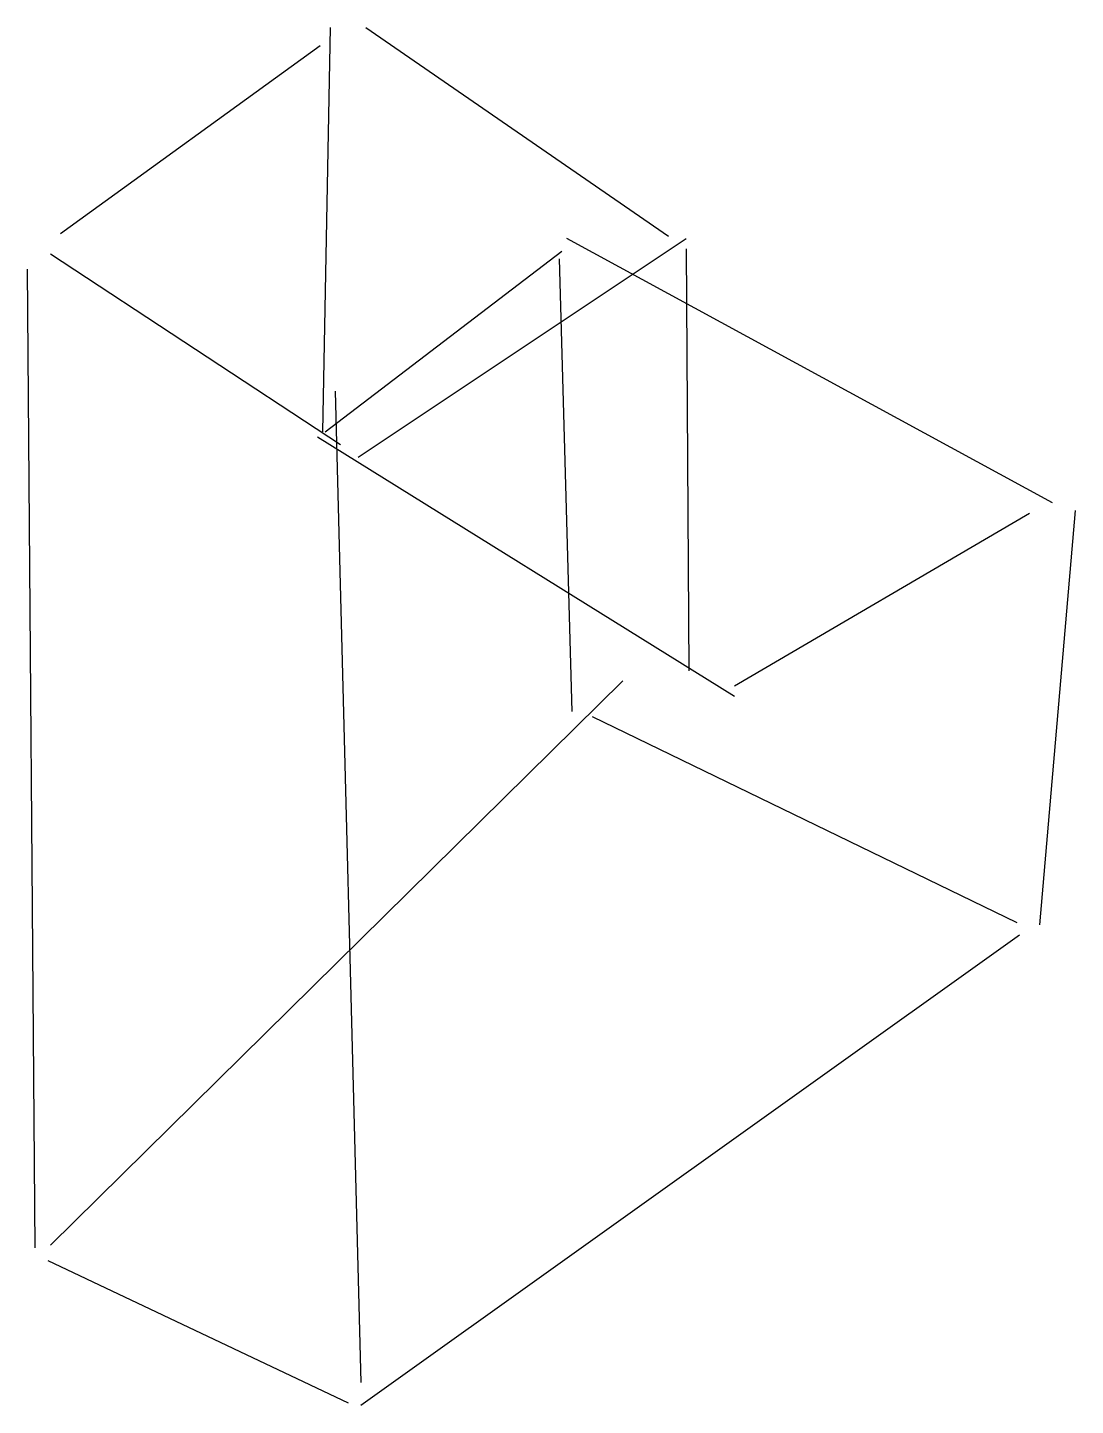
# Model space of a CAD drawing. Header units: metres. Extents: x -174 to 163, y -220 to 223.
import ezdxf

# ---------------------------------------------------------------- set-up
doc = ezdxf.new("R2010")
doc.units = ezdxf.units.M

msp = doc.modelspace()

# ---------------------------------------------------------------- linework, layer by layer
at = {"color": 0, "linetype": 'CONTINUOUS'}
for p, q in [((-76.495978, 223.351893), (-78.950394, 93.267823)), ((-65.042035, 223.351893), (32.316483, 156.264511)), ((-163.218691, 157.08265), (-79.768533, 217.624921)), ((-67.496451, 85.086435), (38.043454, 155.446372)), ((155.855442, 70.359937), (-0.409069, 155.446372)), ((-78.132256, 93.267823), (-2.045347, 151.355678)), ((38.043454, 152.173817), (38.861593, 16.362776)), ((-166.491246, 150.537539), (-73.223423, 89.177129)), ((-2.863486, 148.901262), (1.227208, 3.272555)), ((-171.400079, -169.354732), (-173.854495, 145.628707)), ((-74.8597, 106.358044), (-66.678312, -212.716088)), ((-80.586672, 91.631546), (53.588091, 8.181388)), ((53.588091, 11.453943), (148.492192, 67.087382)), ((151.764748, -65.451104), (163.218691, 67.905521)), ((-166.491246, -168.536593), (17.589984, 13.090221)), ((7.772319, 1.636278), (144.401498, -64.632965)), ((145.219637, -68.723659), (-66.678312, -220.079338)), ((-167.309385, -173.445426), (-70.769006, -219.261199))]:
    msp.add_line(p, q, dxfattribs=at)

doc.saveas('drawing.dxf')
